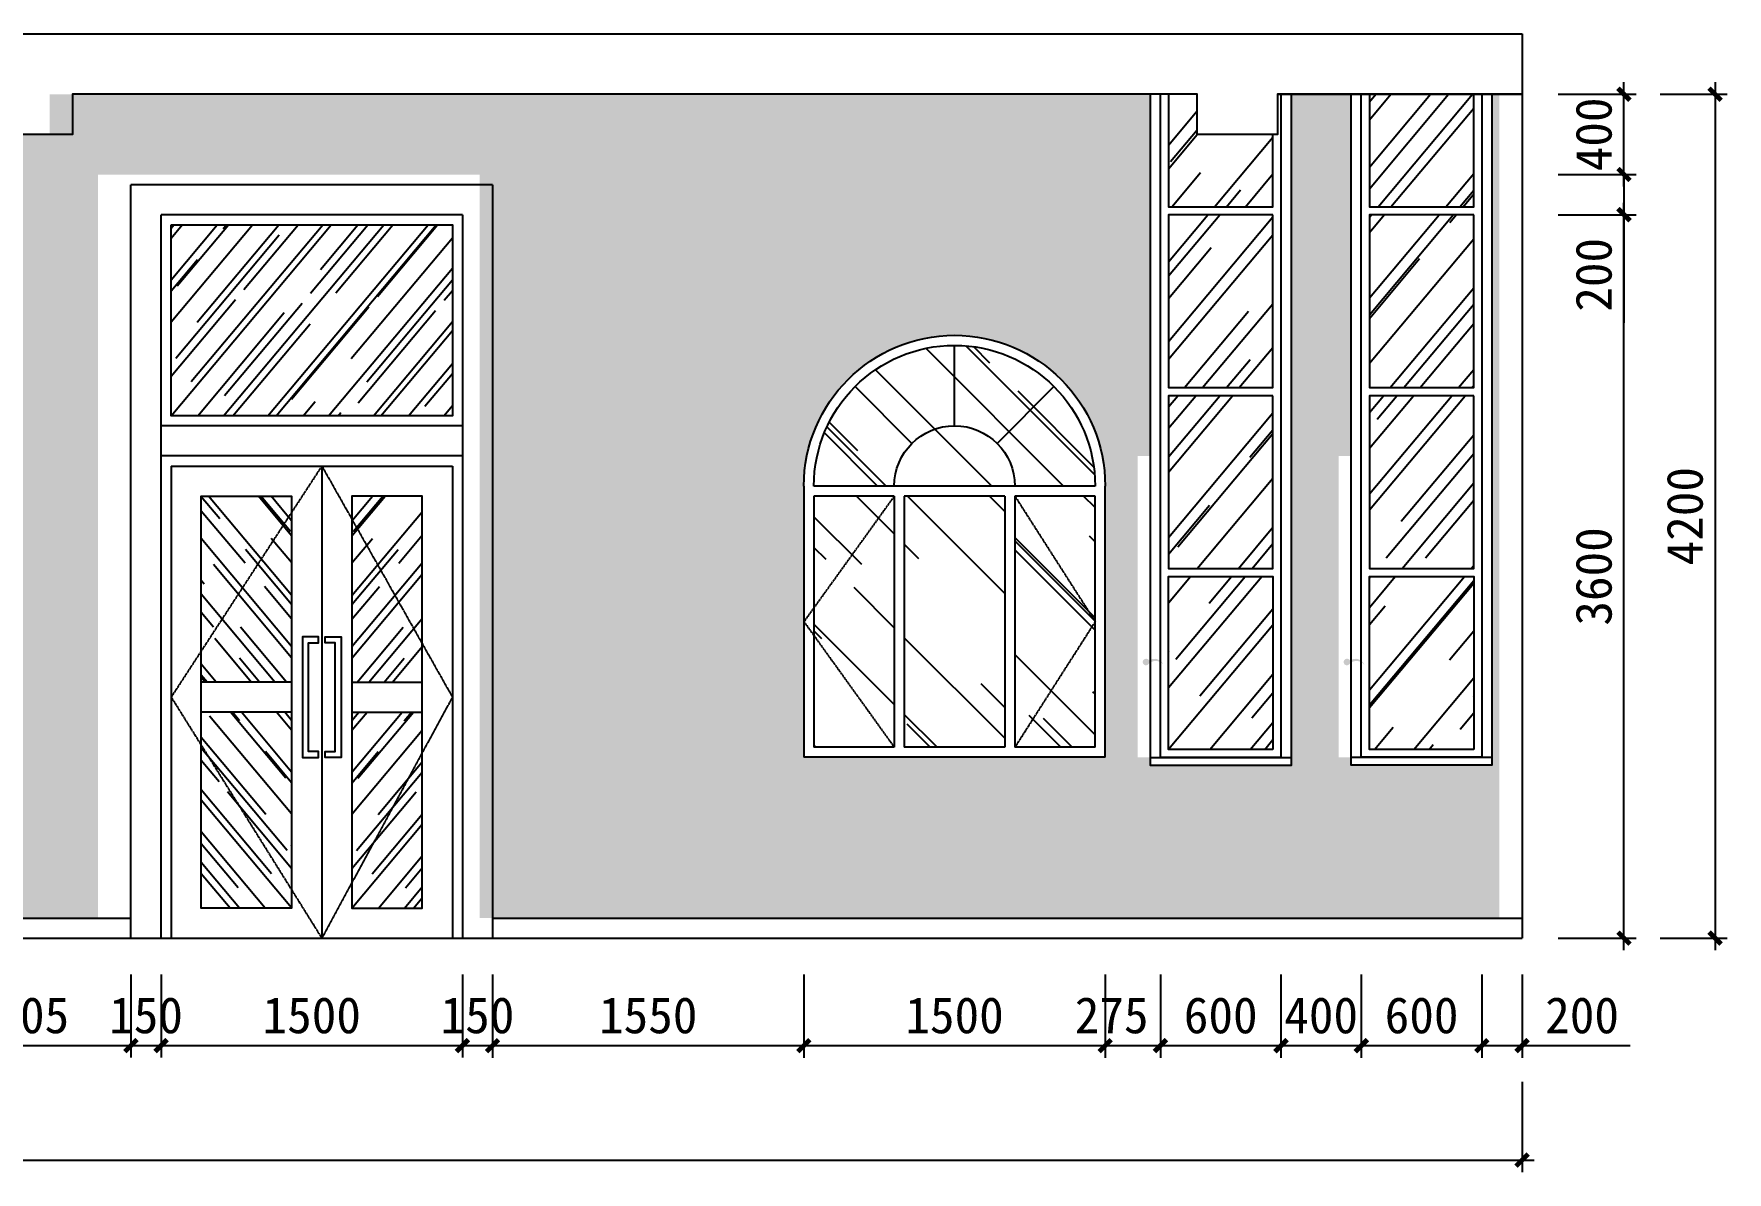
# Model space of a CAD drawing. Header units: millimetres. Extents: x -150677 to 588340, y -254013 to 149700.
# Drawn here: x 433517 to 441947, y -30918 to -25254 of the extents above; entities that cross this region are included whole.
import ezdxf

# ---------------------------------------------------------------- set-up
doc = ezdxf.new("R2010")
doc.units = ezdxf.units.MM
doc.header["$LTSCALE"] = 10
doc.header["$MEASUREMENT"] = 0
doc.linetypes.add('DASH', pattern=[0.35, 0.25, -0.1])
for name, color, linetype in [('1-Ba原始建筑墙体', 2, 'Continuous'), ('1-Bb新建墙体', 7, 'Continuous'), ('2-Ba顶面轮廓', 4, 'Continuous'), ('9-ELd细', 8, 'Continuous'), ('HAT【填充】', 8, 'Continuous'), ('饰物', 46, 'Continuous')]:
    doc.layers.add(name, color=color, linetype=linetype)
doc.styles.get("Standard").update_dxf_attribs({"font": ''})
doc.styles.get('Standard').set_extended_font_data('SimSun')
doc.dimstyles.new('DIMN60', dxfattribs={"dimscale": 0.6, "dimtxt": 300, "dimasz": 100, "dimexe": 100, "dimexo": 300, "dimgap": 100, "dimtad": 1, "dimdec": 0, "dimtxsty": 'Standard', "dimblk": 'ARCHTICK', "dimcen": 2.5, "dimdle": 100, "dimclrd": 8, "dimclre": 8, "dimclrt": 96, "dimadec": 0, "dimazin": 0, "dimtfac": 1, "dimtdec": 0, "dimtmove": 0, "dimatfit": 3, "dimldrblk": 'DOT', "dimfxl": 100, "dimarcsym": 0})
pattern_1 = [(45, (-789385.3100957407, -58583.06836871938), (509.1168824543143, 1357.645019878171), [9000, -1200, 3000, -600]), (45, (-789033.1709187098, -57806.66512297656), (-988.5352800987934, 140.0071426749365), [1800, -198, 3600, -450]), (45, (-789533.8025197899, -58010.31187595829), (1921.916231265036, 2490.43008333902), [4800, -840, 2400, -600])]

# ---------------------------------------------------------------- blocks, each defined once
blk = doc.blocks.new('_ArchTick')
at = {"color": 0, "linetype": 'ByBlock', "const_width": 0.4}
blk.add_lwpolyline([(-0.5, -0.5), (0.5, 0.5)], dxfattribs=at)
blk = doc.blocks.new('*D1534')
at = {"layer": '2-Ba顶面轮廓', "color": 8, "lineweight": -2, "transparency": 16777216}
for p, q in [((432895.7947400471, -29933.83267231714), (432895.7947400471, -30348.35465581343)), ((434000.8082311609, -29933.85569769273), (434000.8082311609, -30348.35465581343)), ((432835.7947400471, -30288.35465581343), (434060.8082311609, -30288.35465581343))]:
    blk.add_line(p, q, dxfattribs=at)
at = {"layer": 'Defpoints', "color": 0, "transparency": 16777216}
for p in [(432895.7947400471, -29753.83267231714), (434000.8082311609, -29753.85569769273), (434000.8082311609, -30288.35465581343)]:
    blk.add_point(p, dxfattribs=at)
at = {"layer": '2-Ba顶面轮廓', "color": 8, "lineweight": -2, "transparency": 16777216, "xscale": 60, "yscale": 60, "zscale": 60}
for p, rotation in [((432895.7947400471, -30288.35465581343), 179.9999999999999), ((434000.8082311609, -30288.35465581343), 359.9999999999999)]:
    blk.add_blockref('_ArchTick', p, dxfattribs=dict(at, rotation=rotation))
at = {"layer": '2-Ba顶面轮廓', "color": 96, "transparency": 16777216, "insert": (433448.301485604, -30138.35465581343), "char_height": 180, "attachment_point": 5}
blk.add_mtext('1105', dxfattribs=at)
blk = doc.blocks.new('_DOT')
at = {"color": 0, "linetype": 'ByBlock'}
blk.add_line((-0.3499999999999943, 0), (-1, 0), dxfattribs=at)
at = {"color": 0, "linetype": 'ByBlock', "const_width": 0.35}
blk.add_lwpolyline([(-0.1749999999999972, 0, 1), (0.1749999999999972, 0, 1)], format="xyb", close=True, dxfattribs=at)
blk = doc.blocks.new('*D1535')
at = {"layer": '2-Ba顶面轮廓', "color": 8, "lineweight": -2, "transparency": 16777216}
for p, q in [((434000.8082311609, -29933.8556981291), (434000.8082311609, -30348.35882359312)), ((434150.8082311717, -29933.85882359309), (434150.8082311717, -30348.35882359312)), ((433940.8082311609, -30288.35882359312), (434210.8082311717, -30288.35882359312))]:
    blk.add_line(p, q, dxfattribs=at)
at = {"layer": 'Defpoints', "color": 0, "transparency": 16777216}
for p in [(434000.8082311609, -29753.8556981291), (434150.8082311717, -29753.85882359309), (434150.8082311717, -30288.35882359312)]:
    blk.add_point(p, dxfattribs=at)
at = {"layer": '2-Ba顶面轮廓', "color": 8, "lineweight": -2, "transparency": 16777216, "xscale": 60, "yscale": 60, "zscale": 60}
for p, rotation in [((434000.8082311609, -30288.35882359312), 179.9999999999999), ((434150.8082311717, -30288.35882359312), 359.9999999999999)]:
    blk.add_blockref('_ArchTick', p, dxfattribs=dict(at, rotation=rotation))
at = {"layer": '2-Ba顶面轮廓', "color": 96, "transparency": 16777216, "insert": (434075.8082311663, -30138.35882359312), "char_height": 180, "attachment_point": 5}
blk.add_mtext('150', dxfattribs=at)
blk = doc.blocks.new('*D1536')
at = {"layer": '2-Ba顶面轮廓', "color": 8, "lineweight": -2, "transparency": 16777216}
for p, q in [((434150.8082311717, -29933.85882376677), (434150.8082311717, -30348.39008014352)), ((435650.8082311712, -29933.89008014347), (435650.8082311712, -30348.39008014352)), ((434090.8082311717, -30288.39008014352), (435710.8082311712, -30288.39008014352))]:
    blk.add_line(p, q, dxfattribs=at)
at = {"layer": 'Defpoints', "color": 0, "transparency": 16777216}
for p in [(434150.8082311717, -29753.85882376677), (435650.8082311712, -29753.89008014347), (435650.8082311712, -30288.39008014352)]:
    blk.add_point(p, dxfattribs=at)
at = {"layer": '2-Ba顶面轮廓', "color": 8, "lineweight": -2, "transparency": 16777216, "xscale": 60, "yscale": 60, "zscale": 60}
for p, rotation in [((434150.8082311717, -30288.39008014352), 179.9999999999999), ((435650.8082311712, -30288.39008014352), 359.9999999999999)]:
    blk.add_blockref('_ArchTick', p, dxfattribs=dict(at, rotation=rotation))
at = {"layer": '2-Ba顶面轮廓', "color": 96, "transparency": 16777216, "insert": (434900.8082311714, -30138.39008014352), "char_height": 180, "attachment_point": 5}
blk.add_mtext('1500', dxfattribs=at)
blk = doc.blocks.new('*D1537')
at = {"layer": '2-Ba顶面轮廓', "color": 8, "lineweight": -2, "transparency": 16777216}
for p, q in [((435650.8082311712, -29933.89008014347), (435650.8082311712, -30348.39424748675)), ((435800.8082311712, -29933.89424748669), (435800.8082311712, -30348.39424748675)), ((435590.8082311712, -30288.39424748675), (435860.8082311712, -30288.39424748675))]:
    blk.add_line(p, q, dxfattribs=at)
at = {"layer": 'Defpoints', "color": 0, "transparency": 16777216}
for p in [(435650.8082311712, -29753.89008014347), (435800.8082311712, -29753.89424748669), (435800.8082311712, -30288.39424748675)]:
    blk.add_point(p, dxfattribs=at)
at = {"layer": '2-Ba顶面轮廓', "color": 8, "lineweight": -2, "transparency": 16777216, "xscale": 60, "yscale": 60, "zscale": 60}
for p, rotation in [((435650.8082311712, -30288.39424748675), 179.9999999999999), ((435800.8082311712, -30288.39424748675), 359.9999999999999)]:
    blk.add_blockref('_ArchTick', p, dxfattribs=dict(at, rotation=rotation))
at = {"layer": '2-Ba顶面轮廓', "color": 96, "transparency": 16777216, "insert": (435725.8082311712, -30138.39424748675), "char_height": 180, "attachment_point": 5}
blk.add_mtext('150', dxfattribs=at)
blk = doc.blocks.new('*D1538')
at = {"layer": '2-Ba顶面轮廓', "color": 8, "lineweight": -2, "transparency": 16777216}
for p, q in [((435800.8082311712, -29933.89424766036), (435800.8082311712, -30348.50000000005)), ((437350.8082311712, -29934), (437350.8082311712, -30348.50000000005)), ((435740.8082311712, -30288.50000000005), (437410.8082311712, -30288.50000000005))]:
    blk.add_line(p, q, dxfattribs=at)
at = {"layer": 'Defpoints', "color": 0, "transparency": 16777216}
for p in [(435800.8082311712, -29753.89424766036), (437350.8082311712, -29754), (437350.8082311712, -30288.50000000005)]:
    blk.add_point(p, dxfattribs=at)
at = {"layer": '2-Ba顶面轮廓', "color": 8, "lineweight": -2, "transparency": 16777216, "xscale": 60, "yscale": 60, "zscale": 60}
for p, rotation in [((435800.8082311712, -30288.50000000005), 179.9999999999999), ((437350.8082311712, -30288.50000000005), 359.9999999999999)]:
    blk.add_blockref('_ArchTick', p, dxfattribs=dict(at, rotation=rotation))
at = {"layer": '2-Ba顶面轮廓', "color": 96, "transparency": 16777216, "insert": (436575.8082311712, -30138.50000000005), "char_height": 180, "attachment_point": 5}
blk.add_mtext('1550', dxfattribs=at)
blk = doc.blocks.new('*D1539')
at = {"layer": '2-Ba顶面轮廓', "color": 8, "lineweight": -2, "transparency": 16777216}
for p, q in [((439125.8849416778, -29934), (439125.8849416778, -30348.50000000005)), ((439725.8849416778, -29934), (439725.8849416778, -30348.50000000005)), ((439065.8849416778, -30288.50000000005), (439785.8849416778, -30288.50000000005))]:
    blk.add_line(p, q, dxfattribs=at)
at = {"layer": 'Defpoints', "color": 0, "transparency": 16777216}
for p in [(439125.8849416778, -29754), (439725.8849416778, -29754), (439725.8849416778, -30288.50000000005)]:
    blk.add_point(p, dxfattribs=at)
at = {"layer": '2-Ba顶面轮廓', "color": 8, "lineweight": -2, "transparency": 16777216, "xscale": 60, "yscale": 60, "zscale": 60}
for p, rotation in [((439125.8849416778, -30288.50000000005), 179.9999999999999), ((439725.8849416778, -30288.50000000005), 359.9999999999999)]:
    blk.add_blockref('_ArchTick', p, dxfattribs=dict(at, rotation=rotation))
at = {"layer": '2-Ba顶面轮廓', "color": 96, "transparency": 16777216, "insert": (439425.8849416778, -30138.50000000005), "char_height": 180, "attachment_point": 5}
blk.add_mtext('600', dxfattribs=at)
blk = doc.blocks.new('*D1540')
at = {"layer": '2-Ba顶面轮廓', "color": 8, "lineweight": -2, "transparency": 16777216}
for p, q in [((439725.8849416778, -29934), (439725.8849416778, -30348.50000000005)), ((440125.8849416778, -29934), (440125.8849416778, -30348.50000000005)), ((439665.8849416778, -30288.50000000005), (440185.8849416778, -30288.50000000005))]:
    blk.add_line(p, q, dxfattribs=at)
at = {"layer": 'Defpoints', "color": 0, "transparency": 16777216}
for p in [(439725.8849416778, -29754), (440125.8849416778, -29754), (440125.8849416778, -30288.50000000005)]:
    blk.add_point(p, dxfattribs=at)
at = {"layer": '2-Ba顶面轮廓', "color": 8, "lineweight": -2, "transparency": 16777216, "xscale": 60, "yscale": 60, "zscale": 60}
for p, rotation in [((439725.8849416778, -30288.50000000005), 179.9999999999999), ((440125.8849416778, -30288.50000000005), 359.9999999999999)]:
    blk.add_blockref('_ArchTick', p, dxfattribs=dict(at, rotation=rotation))
at = {"layer": '2-Ba顶面轮廓', "color": 96, "transparency": 16777216, "insert": (439925.8849416778, -30138.50000000005), "char_height": 180, "attachment_point": 5}
blk.add_mtext('400', dxfattribs=at)
blk = doc.blocks.new('*D1541')
at = {"layer": '2-Ba顶面轮廓', "color": 8, "lineweight": -2, "transparency": 16777216}
for p, q in [((440125.8849416778, -29934), (440125.8849416778, -30348.50000000005)), ((440725.8853647411, -29934), (440725.8853647411, -30348.50000000006)), ((440065.8849416778, -30288.50000000005), (440785.8853647411, -30288.50000000006))]:
    blk.add_line(p, q, dxfattribs=at)
at = {"layer": 'Defpoints', "color": 0, "transparency": 16777216}
for p in [(440125.8849416778, -29754), (440725.8853647411, -29754), (440725.8853647411, -30288.50000000006)]:
    blk.add_point(p, dxfattribs=at)
at = {"layer": '2-Ba顶面轮廓', "color": 8, "lineweight": -2, "transparency": 16777216, "xscale": 60, "yscale": 60, "zscale": 60}
for p, rotation in [((440125.8849416778, -30288.50000000005), 179.9999999999999), ((440725.8853647411, -30288.50000000006), 359.9999999999999)]:
    blk.add_blockref('_ArchTick', p, dxfattribs=dict(at, rotation=rotation))
at = {"layer": '2-Ba顶面轮廓', "color": 96, "transparency": 16777216, "insert": (440425.8851532094, -30138.50000000006), "char_height": 180, "attachment_point": 5}
blk.add_mtext('600', dxfattribs=at)
blk = doc.blocks.new('*D1542')
at = {"layer": '2-Ba顶面轮廓', "color": 8, "lineweight": -2, "transparency": 16777216}
for p, q in [((440725.8853647411, -29934), (440725.8853647411, -30348.50000000006)), ((440925.8849416779, -29934.5), (440925.8849416779, -30348.50000000006)), ((440665.8853647411, -30288.50000000006), (440925.8849416779, -30288.50000000006)), ((440925.8849416779, -30288.50000000006), (441463.8849416779, -30288.50000000006))]:
    blk.add_line(p, q, dxfattribs=at)
at = {"layer": 'Defpoints', "color": 0, "transparency": 16777216}
for p in [(440725.8853647411, -29754), (440925.8849416779, -29754.5), (440925.8849416779, -30288.50000000006)]:
    blk.add_point(p, dxfattribs=at)
at = {"layer": '2-Ba顶面轮廓', "color": 8, "lineweight": -2, "transparency": 16777216, "xscale": 60, "yscale": 60, "zscale": 60}
for p, rotation in [((440725.8853647411, -30288.50000000006), 179.9999999999999), ((440925.8849416779, -30288.50000000006), 359.9999999999999)]:
    blk.add_blockref('_ArchTick', p, dxfattribs=dict(at, rotation=rotation))
at = {"layer": '2-Ba顶面轮廓', "color": 96, "transparency": 16777216, "insert": (441224.8849416779, -30138.50000000006), "char_height": 180, "attachment_point": 5}
blk.add_mtext('200', dxfattribs=at)
blk = doc.blocks.new('*D1543')
at = {"layer": '2-Ba顶面轮廓', "color": 8, "lineweight": -2, "transparency": 16777216}
for p, q in [((416930.777498136, -30467.99999996092), (416930.7681316421, -30917.49998932086)), ((440925.8811909126, -30468.49999996098), (440925.8718244187, -30917.99998932092)), ((416870.7693819101, -30857.49873907882), (440985.8730746607, -30858.00123958901))]:
    blk.add_line(p, q, dxfattribs=at)
at = {"layer": 'Defpoints', "color": 0, "transparency": 16777216}
for p in [(416930.7812489013, -30288), (440925.8849416779, -30288.50000000006), (440925.8730746737, -30857.99998933394)]:
    blk.add_point(p, dxfattribs=at)
at = {"layer": '2-Ba顶面轮廓', "color": 8, "lineweight": -2, "transparency": 16777216, "xscale": 60, "yscale": 60, "zscale": 60}
for p, rotation in [((416930.7693818971, -30857.49998933388), 179.9988060943548), ((440925.8730746737, -30857.99998933394), 359.9988060943548)]:
    blk.add_blockref('_ArchTick', p, dxfattribs=dict(at, rotation=rotation))
at = {"layer": '2-Ba顶面轮廓', "color": 96, "transparency": 16777216, "insert": (428928.3243539231, -30707.74998936648), "char_height": 180, "attachment_point": 5, "rotation": 359.9988060943548}
blk.add_mtext('23995', dxfattribs=at)
blk = doc.blocks.new('*D1544')
at = {"layer": '2-Ba顶面轮廓', "color": 8, "lineweight": -2, "transparency": 16777216}
for p, q in [((441433.5, -29813.5), (441433.5, -26093.5)), ((441105.8849416779, -26153.5), (441493.5, -26153.5)), ((441105.8849416779, -29753.5), (441493.5, -29753.5))]:
    blk.add_line(p, q, dxfattribs=at)
at = {"layer": 'Defpoints', "color": 0, "transparency": 16777216}
for p in [(440925.8849416779, -26153.5), (441433.5, -26153.5), (440925.8849416779, -29753.5)]:
    blk.add_point(p, dxfattribs=at)
at = {"layer": '2-Ba顶面轮廓', "color": 8, "lineweight": -2, "transparency": 16777216, "xscale": 60, "yscale": 60, "zscale": 60}
for p, rotation in [((441433.5, -26153.5), 90), ((441433.5, -29753.5), 270)]:
    blk.add_blockref('_ArchTick', p, dxfattribs=dict(at, rotation=rotation))
at = {"layer": '2-Ba顶面轮廓', "color": 96, "transparency": 16777216, "insert": (441283.5, -27953.49999999992), "char_height": 180, "attachment_point": 5, "rotation": 90}
blk.add_mtext('3600', dxfattribs=at)
blk = doc.blocks.new('*D1545')
at = {"layer": '2-Ba顶面轮廓', "color": 8, "lineweight": -2, "transparency": 16777216}
for p, q in [((441105.8849416779, -25953.5), (441493.5, -25953.5)), ((441433.5, -25953.5), (441433.5, -26213.5)), ((441105.8849416779, -26153.5), (441493.5, -26153.5)), ((441433.5, -26153.5), (441433.5, -26691.5))]:
    blk.add_line(p, q, dxfattribs=at)
at = {"layer": 'Defpoints', "color": 0, "transparency": 16777216}
for p in [(440925.8849416779, -25953.5), (441433.5, -25953.5), (440925.8849416779, -26153.5)]:
    blk.add_point(p, dxfattribs=at)
at = {"layer": '2-Ba顶面轮廓', "color": 8, "lineweight": -2, "transparency": 16777216, "xscale": 60, "yscale": 60, "zscale": 60}
for p, rotation in [((441433.5, -25953.5), 90), ((441433.5, -26153.5), 270)]:
    blk.add_blockref('_ArchTick', p, dxfattribs=dict(at, rotation=rotation))
at = {"layer": '2-Ba顶面轮廓', "color": 96, "transparency": 16777216, "insert": (441283.5, -26452.49999999993), "char_height": 180, "attachment_point": 5, "rotation": 90}
blk.add_mtext('200', dxfattribs=at)
blk = doc.blocks.new('*D1546')
at = {"layer": '2-Ba顶面轮廓', "color": 8, "lineweight": -2, "transparency": 16777216}
for p, q in [((441433.5, -26013.5), (441433.5, -25494)), ((441105.8849416779, -25554), (441493.5, -25554)), ((441105.8849416779, -25953.5), (441493.5, -25953.5))]:
    blk.add_line(p, q, dxfattribs=at)
at = {"layer": 'Defpoints', "color": 0, "transparency": 16777216}
for p in [(440925.8849416779, -25554), (441433.5, -25554), (440925.8849416779, -25953.5)]:
    blk.add_point(p, dxfattribs=at)
at = {"layer": '2-Ba顶面轮廓', "color": 8, "lineweight": -2, "transparency": 16777216, "xscale": 60, "yscale": 60, "zscale": 60}
for p, rotation in [((441433.5, -25554), 90), ((441433.5, -25953.5), 270)]:
    blk.add_blockref('_ArchTick', p, dxfattribs=dict(at, rotation=rotation))
at = {"layer": '2-Ba顶面轮廓', "color": 96, "transparency": 16777216, "insert": (441283.5, -25753.74999999992), "char_height": 180, "attachment_point": 5, "rotation": 90}
blk.add_mtext('400', dxfattribs=at)
blk = doc.blocks.new('*D1547')
at = {"layer": '2-Ba顶面轮廓', "color": 8, "lineweight": -2, "transparency": 16777216}
for p, q in [((441887, -25494), (441887, -29813.5)), ((441613.5, -25554), (441947, -25554)), ((441613.5, -29753.5), (441947, -29753.5))]:
    blk.add_line(p, q, dxfattribs=at)
at = {"layer": 'Defpoints', "color": 0, "transparency": 16777216}
for p in [(441433.5, -25554), (441433.5, -29753.5), (441887, -29753.5)]:
    blk.add_point(p, dxfattribs=at)
at = {"layer": '2-Ba顶面轮廓', "color": 8, "lineweight": -2, "transparency": 16777216, "xscale": 60, "yscale": 60, "zscale": 60}
for p, rotation in [((441887, -25554), 90), ((441887, -29753.5), 270)]:
    blk.add_blockref('_ArchTick', p, dxfattribs=dict(at, rotation=rotation))
at = {"layer": '2-Ba顶面轮廓', "color": 96, "transparency": 16777216, "insert": (441737, -27653.74999999992), "char_height": 180, "attachment_point": 5, "rotation": 90}
blk.add_mtext('4200', dxfattribs=at)
blk = doc.blocks.new('A$C438F444C')
at = {"layer": 'HAT【填充】'}
h = blk.add_hatch(dxfattribs=at)
h.set_pattern_fill('AR-RROOF', color=250, scale=600, angle=45, style=0)
h.set_pattern_definition([(45, (50.00001366605284, 1350.000052298346), (509.1168824543143, 1357.645019878171), [9000, -1200, 3000, -600]), (45, (402.1391906969366, 2126.403298041172), (-988.5352800987934, 140.0071426749365), [1800, -198, 3600, -450]), (45, (-98.49241038312903, 1922.756545059441), (1921.916231265036, 2490.43008333902), [4800, -840, 2400, -600])])
edge = h.paths.add_edge_path()
edge.add_arc((750.0000136660528, 1350.000052298346), 700, 0, 180)
edge.add_line((50.00001366605284, 1350.000052298346), (1450.000013666053, 1350.000052298346))
h = blk.add_hatch(dxfattribs=at)
h.set_pattern_fill('AR-RROOF', color=250, scale=400, angle=45, style=0)
h.set_pattern_definition([(45, (-789385.3100957407, -58583.06836871938), (339.411254969543, 905.0966799187809), [6000, -800, 2000, -400]), (45, (-789150.5506443868, -58065.46620489084), (-659.0235200658623, 93.33809511662434), [1200, -132, 2400, -300]), (45, (-789484.3050451067, -58201.23070687865), (1281.277487510024, 1660.286722226013), [3200, -560, 1600, -400])])
h.paths.add_polyline_path([(50.00001366605284, 1300.000052298332), (50.00001366605284, 50.00005229834642), (450.0000136659364, 50.00005229834642), (450.0000136659364, 1300.000052298332)])
h = blk.add_hatch(dxfattribs=at)
h.set_pattern_fill('AR-RROOF', color=250, scale=600, angle=45, style=0)
h.set_pattern_definition(pattern_1)
h.paths.add_polyline_path([(500.0000136660528, 50.00005229834642), (500.0000136660528, 1300.000052298346), (1000.000013666053, 1300.000052298346), (1000.000013666053, 50.00005229834642)])
h = blk.add_hatch(dxfattribs=at)
h.set_pattern_fill('AR-RROOF', color=250, scale=600, angle=45, style=0)
h.set_pattern_definition(pattern_1)
h.paths.add_polyline_path([(1050.000013666053, 1300.000052298332), (1050.000013666053, 50.00005229834642), (1450.000013666053, 50.00005229834642), (1450.000013666053, 1300.000052298332)])
at = {"layer": '2-Ba顶面轮廓', "color": 8}
for p, q in [((750.0000136660528, 1650.000052298346), (750.0000136660528, 2050.000052298346)), ((537.8679793100455, 1562.132086654354), (255.0252668355242, 1844.974799128933)), ((962.1320480219438, 1562.132086654296), (1244.974760496581, 1844.974799128977))]:
    blk.add_line(p, q, dxfattribs=at)
at = {"layer": '2-Ba顶面轮廓'}
for p, q in [((1.366605283692479e-05, 5.229834641795605e-05), (1.366605283692479e-05, 1350.000052298346)), ((50.00001366605284, 1350.000052298346), (1450.000013666053, 1350.000052298346)), ((1500.000013666053, 1350.000052298346), (1500.000013666053, 5.229834641795605e-05)), ((50.00001366605284, 1300.000052298332), (450.0000136660528, 1300.000052298346)), ((50.00001366605284, 50.00005229833187), (50.00001366605284, 1300.000052298361)), ((450.0000136660528, 1300.000052298346), (450.0000136660528, 50.00005229834642)), ((500.0000136660528, 1300.000052298346), (1000.000013666053, 1300.000052298346)), ((500.0000136660528, 1300.000052298346), (500.0000136660528, 50.00005229834642)), ((1000.000013666053, 1300.000052298346), (1000.000013666053, 50.00005229834642)), ((1050.000013666053, 1300.000052298346), (1450.000013665936, 1300.000052298346)), ((1050.000013666053, 1300.000052298346), (1050.000013666053, 50.00005229834642)), ((1450.000013666053, 1300.000052298346), (1450.000013666053, 50.00005229834642)), ((1.366605283692479e-05, 5.229834641795605e-05), (1500.000013666053, 5.229834641795605e-05)), ((50.00001366605284, 50.00005229834642), (450.0000136659364, 50.00005229834642)), ((500.0000136659364, 50.00005229834642), (1000.000013666053, 50.00005229833187)), ((1050.000013666053, 50.00005229833187), (1450.000013666053, 50.00005229834642))]:
    blk.add_line(p, q, dxfattribs=at)
at = {"layer": '2-Ba顶面轮廓', "color": 8, "linetype": 'DASH'}
for points in [[(450.0000136660528, 1300.000052298332), (50.00001366605284, 675.0000522983464), (450.0000136660528, 50.00005229834642)], [(1050.000013666053, 1300.000052298332), (1500.000013666053, 675.0000522983464), (1050.000013666053, 50.00005229833187)]]:
    blk.add_lwpolyline(points, dxfattribs=at)
at = {"layer": '2-Ba顶面轮廓'}
for radius in [750, 700]:
    blk.add_arc((750.0000136660528, 1350.000052298346), radius, 0, 180, dxfattribs=at)
at = {"layer": '2-Ba顶面轮廓', "color": 8}
blk.add_arc((750.0000136660528, 1350.000052298346), 300, 0, 180, dxfattribs=at)
blk = doc.blocks.new('*D1705')
at = {"layer": '2-Ba顶面轮廓', "color": 8, "lineweight": -2, "transparency": 16777216}
for p, q in [((437350.8082311712, -29934), (437350.8082311712, -30348.50000000005)), ((438850.8082448373, -29934), (438850.8082448373, -30348.50000000005)), ((437290.8082311712, -30288.50000000005), (438910.8082448373, -30288.50000000005))]:
    blk.add_line(p, q, dxfattribs=at)
at = {"layer": 'Defpoints', "color": 0, "transparency": 16777216}
for p in [(437350.8082311712, -29754), (438850.8082448373, -29754), (438850.8082448373, -30288.50000000005)]:
    blk.add_point(p, dxfattribs=at)
at = {"layer": '2-Ba顶面轮廓', "color": 8, "lineweight": -2, "transparency": 16777216, "xscale": 60, "yscale": 60, "zscale": 60, "rotation": 180}
blk.add_blockref('_ArchTick', (437350.8082311712, -30288.50000000005), dxfattribs=at)
at = {"layer": '2-Ba顶面轮廓', "color": 8, "lineweight": -2, "transparency": 16777216, "xscale": 60, "yscale": 60, "zscale": 60}
blk.add_blockref('_ArchTick', (438850.8082448373, -30288.50000000005), dxfattribs=at)
at = {"layer": '2-Ba顶面轮廓', "color": 96, "transparency": 16777216, "insert": (438100.8082380042, -30138.50000000005), "char_height": 180, "attachment_point": 5}
blk.add_mtext('1500', dxfattribs=at)
blk = doc.blocks.new('*D1706')
at = {"layer": '2-Ba顶面轮廓', "color": 8, "lineweight": -2, "transparency": 16777216}
for p, q in [((438850.7799504544, -29933.95675819023), (438850.7147887797, -30348.49491475015)), ((439125.8566472949, -29933.99999777618), (439125.7914856202, -30348.53815433609)), ((438790.7242209819, -30288.48548403046), (439185.8009163399, -30288.54758653831))]:
    blk.add_line(p, q, dxfattribs=at)
at = {"layer": 'Defpoints', "color": 0, "transparency": 16777216}
for p in [(438850.8082448372, -29753.95676041405), (439125.8849416777, -29754), (439125.8009170811, -30288.53815507736)]:
    blk.add_point(p, dxfattribs=at)
at = {"layer": '2-Ba顶面轮廓', "color": 8, "lineweight": -2, "transparency": 16777216, "xscale": 60, "yscale": 60, "zscale": 60}
for p, rotation in [((438850.7242202406, -30288.49491549141), 179.9909936181776), ((439125.8009170811, -30288.53815507736), 359.9909936181775)]:
    blk.add_blockref('_ArchTick', p, dxfattribs=dict(at, rotation=rotation))
at = {"layer": '2-Ba顶面轮廓', "color": 96, "transparency": 16777216, "insert": (438883.093849593, -30138.50000185322), "char_height": 180, "attachment_point": 5, "rotation": 359.9909936181776}
blk.add_mtext('275', dxfattribs=at)

msp = doc.modelspace()

# ---------------------------------------------------------------- hatches: boundary and pattern name
at = {"layer": '2-Ba顶面轮廓'}
h = msp.add_hatch(dxfattribs=at)
h.set_pattern_fill('AR-SAND', color=251, scale=100, angle=90, style=0)
h.set_pattern_definition([(127.5, (416816.4722961608, -29654), (-244.7066186646712, -8.000156479920236), [0, -193.04, 0, -215.9, 0, -206.375]), (97.50000000000001, (416816.4722961608, -29654), (-358.4125502841771, 224.7616415690013), [0, -104.14, 0, -173.99, 0, -66.675]), (57.49999999999999, (416816.4722961608, -29810.21), (-0.7185923392727813, 395.496185120729), [0, -63.5, 0, -228.6, 0, -298.45]), (47.5, (416816.4722961608, -29810.21), (-111.4646616286081, 381.7782262361486), [0, -31.75, 0, -149.86, 0, -171.45])])
h.paths.add_polyline_path([(419295.098058858, -28393.52612379863, 0.4742550898444293), (419223.498058858, -28371.52612379863, 0.472974575838493), (419196.6979821993, -28367.92619522214, 1.045193143943761), (419219.498058858, -28390.32612379863, -0.4712331384817613)], flags=0)
h.paths.add_polyline_path([(418295.098058858, -28393.52612379863, 0.4742550898444293), (418223.498058858, -28371.52612379863, 0.472974575838493), (418196.6979821994, -28367.92619522214), (418196.6979480291, -28367.9262270591, -2.02199125358093e-06), (418196.6980515288, -28367.92613062725), (418196.698058858, -28367.92612379864, 1.04519639253512), (418219.4980552256, -28390.32612783836, -0.4712331723149098)], flags=0)
h.paths.add_polyline_path([(439141.2017516346, -28393.52612379863, 0.4742550898444293), (439069.6017516346, -28371.52612379863, 0.472974575838493), (439042.801674976, -28367.92619522214, 1.045193143943761), (439065.6017516346, -28390.32612379863, -0.4712331384817613)], flags=0)
h.paths.add_polyline_path([(440042.8016405829, -28367.92622726667), (440042.8016509032, -28367.92621765106, -2.151632116842484e-06), (440042.8017516345, -28367.92612379864, 1.04519639253512), (440065.6017480021, -28390.32612783836, -0.4712331723149098), (440141.2017516345, -28393.52612379863, 0.4742550898444293), (440069.6017516346, -28371.52612379863, 0.472974575838493), (440042.8016749759, -28367.92619522214)], flags=0)
edge = h.paths.add_edge_path()
edge.add_line((421940.7812352353, -28853.63565247949), (421940.7812489013, -27503.63564488708))
edge.add_arc((422690.7812489013, -27503.63565247933), 749.9999999999923, 2.9015493468978093, 179.9999994199947, ccw=False)
edge.add_line((423439.819740445, -27465.6706925048), (423440.7812489012, -28853.63565247949))
edge.add_line((423440.7812489012, -28853.63565247949), (421940.7812352353, -28853.63565247949))
edge = h.paths.add_edge_path()
edge.add_line((437350.8082311712, -28853.63565247949), (437351.7697396275, -27465.6706925048))
edge.add_arc((438100.8082311712, -27503.63565247933), 749.9999999999923, -1.1880274541908875e-11, 177.0984506531022, ccw=False)
edge.add_line((438850.8082311712, -27503.63565247949), (438850.8082448372, -28853.63565247949))
edge.add_line((438850.8082448372, -28853.63565247949), (437350.8082311712, -28853.63565247949))
h.paths.add_polyline_path([(440075.8849821698, -28853.99999999999), (440075.9025854931, -27353.99999999999), (440012.5759889375, -27354), (440012.5759889374, -28854)])
h.paths.add_polyline_path([(439075.8849880376, -28853.99999999999), (439075.9025913608, -27354), (439012.5759889375, -27354), (439012.5759889374, -28854)])
h.paths.add_polyline_path([(418230.7808663298, -28853.99999999999), (418230.7984696531, -27354), (418166.4722961609, -27354), (418166.4722961609, -28854)])
h.paths.add_polyline_path([(419930.8200108365, -25554), (419930.7808258379, -28893.00009859062), (419230.7804027745, -28893.00009859062), (419230.8195877732, -25554), (418930.8200167044, -25554), (418930.7808258378, -28893.50009859062), (418230.7804027745, -28893.50009859062), (418230.8195936412, -25553.99999999999), (416930.7812489013, -25554), (416930.7812489013, -29654), (424826.4722961609, -29654), (424826.472296161, -25954), (426726.4722961604, -25954.00000000001), (426726.4722961603, -29653.99999999999), (427845.7947400362, -29653.99999999999), (427845.7947400361, -25954), (432945.7947400363, -25954), (432945.7947400363, -29653.99999999999), (433837.4992784313, -29654), (433837.4992784314, -25954), (435737.4992784307, -25954), (435737.4992784308, -29654), (440812.5759889375, -29654), (440812.5759889375, -25554), (440775.9241325444, -25554), (440775.8849416777, -28893.50009859062), (440075.8845186144, -28893.50009859062), (440075.923709481, -25554), (439775.9241384122, -25554), (439775.8849416777, -28894.00009859062), (439075.8845186144, -28894.00009859062), (439075.9237153488, -25554), (433595.7947400362, -25554.00000000008), (433595.7947400361, -25754), (433195.7947400362, -25754), (433195.7947400363, -25554), (427595.7947400363, -25554), (427595.7947400363, -25754), (427195.7947400362, -25754), (427195.7947400362, -25554), (421595.7947400361, -25554.00000000007), (421595.7947400361, -25754), (421195.7947400362, -25754), (421195.7947400361, -25554)])
h.paths.add_polyline_path([(419230.7808604621, -28854), (419230.7984637853, -27353.99999999999), (419166.4722961608, -27354), (419166.4722961607, -28854)])
h = msp.add_hatch(dxfattribs=at)
h.set_pattern_fill('木材', color=251, scale=50, style=0)
h.set_pattern_definition([(49.99999999999999, (434200.8082311717, -27153.99999999997), (129.6176596382818, 465.6170769096582), [3000, -400, 1000, -200]), (49.99999999999999, (434466.8082311717, -27053.99999999997), (-332.325343806956, 17.77261555282388), [600, -66, 1200, -150]), (49.99999999999999, (434300.8082311717, -26983.99999999997), (565.8491586960579, 882.8197605417333), [1600, -280, 800, -200])])
h.paths.add_polyline_path([(435600.808231171, -27153.99999999996), (435600.8082311709, -26203.99999999997), (434200.8082311716, -26203.99999999998), (434200.8082311717, -27153.99999999997)])
h = msp.add_hatch(dxfattribs=at)
h.set_pattern_fill('木材', color=251, scale=50, style=0)
h.set_pattern_definition([(130, (434800.8082311718, -29603.99999999993), (-129.6176596382818, 465.6170769096582), [3000, -400, 1000, -200]), (130, (434534.8082311718, -29503.99999999993), (332.325343806956, 17.77261555282388), [600, -66, 1200, -150]), (130, (434700.8082311718, -29433.99999999993), (-565.8491586960579, 882.8197605417333), [1600, -280, 800, -200])])
h.paths.add_polyline_path([(434350.8082311716, -27553.99999999987), (434800.8082311717, -27553.99999999987), (434800.8082311718, -27650.42857142845), (434350.8082311716, -28389.7142857145)])
h.paths.add_polyline_path([(434800.8082311717, -27650.42857142854), (434800.8082311718, -28479.00000000011), (434350.8082311716, -28479.00000000028), (434350.8082311715, -28389.71428571456)])
h.paths.add_polyline_path([(434800.8082311717, -28629.00000000011), (434800.8082311717, -28854.00000000003), (434800.8082311718, -29496.85714285741), (434350.8082311716, -28725.42857142882), (434350.8082311716, -28629.00000000028)])
h.paths.add_polyline_path([(434800.8082311717, -29496.85714285737), (434800.8082311717, -29603.99999999992), (434350.8082311716, -29603.99999999992), (434350.8082311716, -28725.42857142893)])
h = msp.add_hatch(dxfattribs=at)
h.set_pattern_fill('木材', color=251, scale=50, style=0)
h.set_pattern_definition([(49.99999999999999, (435100.8082311715, -29603.99999999993), (129.6176596382818, 465.6170769096582), [3000, -400, 1000, -200]), (49.99999999999999, (435366.8082311715, -29503.99999999993), (-332.325343806956, 17.77261555282388), [600, -66, 1200, -150]), (49.99999999999999, (435200.8082311715, -29433.99999999993), (565.8491586960579, 882.8197605417333), [1600, -280, 800, -200])])
h.paths.add_polyline_path([(435450.8082311711, -27553.99999999987), (435100.8082311715, -27553.99999999987), (435100.8082311715, -27669.38461538473), (435450.808231171, -28288.61538461541)])
h.paths.add_polyline_path([(435100.8082311715, -27669.3846153849), (435100.8082311715, -28479.00000000011), (435450.808231171, -28479.00000000028), (435450.808231171, -28288.61538461536)])
h.paths.add_polyline_path([(435100.8082311715, -28629.00000000011), (435100.8082311715, -28854.00000000003), (435100.8082311716, -29477.07692307679), (435450.808231171, -28830.92307692354), (435450.808231171, -28629.00000000028)])
h.paths.add_polyline_path([(435450.808231171, -28830.92307692355), (435100.8082311716, -29477.07692307687), (435100.8082311715, -29603.99999999992), (435450.808231171, -29603.99999999992)])
at = {"layer": 'HAT【填充】'}
h = msp.add_hatch(dxfattribs=at)
h.set_pattern_fill('木材', color=251, scale=100, style=0)
h.set_pattern_definition([(50, (439165.8849416777, -28814), (202.2035490357194, 726.3626399790668), [4680, -624, 1560, -312]), (50, (439580.8449416778, -28658), (-518.4275363388514, 27.72528026240524), [936, -102.96, 1872, -234]), (50, (439321.8849416777, -28548.8), (882.7246875658502, 1377.198826445104), [2496, -436.8, 1248, -312])])
h.paths.add_polyline_path([(440685.8849416777, -25554), (440165.8849416778, -25554), (440165.8849416778, -26114), (440685.8849416779, -26114)])
h.paths.add_polyline_path([(440685.8849416777, -26154), (440165.8849416778, -26154), (440165.8849416778, -27014), (440685.8849416779, -27014)])
h.paths.add_polyline_path([(440685.8849416777, -27054), (440165.8849416778, -27054), (440165.8849416778, -27914), (440685.8849416779, -27914)])
h.paths.add_polyline_path([(440685.8849416778, -27953.99999999999), (440165.8849416778, -27954), (440165.8849416778, -28814), (440685.8849416777, -28814)])
h.paths.add_polyline_path([(439685.8849416778, -27953.99999999999), (439165.8849416778, -27954), (439165.8849416778, -28814), (439685.8849416778, -28814)])
h.paths.add_polyline_path([(439685.8849416779, -27054), (439165.8849416777, -27054), (439165.8849416779, -27914), (439685.8849416778, -27914)])
h.paths.add_polyline_path([(439685.8849416779, -26154), (439165.8849416777, -26153.99999999999), (439165.8849416778, -27014), (439685.8849416778, -27014)])
h.paths.add_polyline_path([(439685.8849416779, -25754), (439309.1036927766, -25754), (439309.1036927767, -25554), (439165.8849416778, -25554), (439165.8849416777, -26113.99999999999), (439685.8849416779, -26114)])

# ---------------------------------------------------------------- linework, layer by layer
at = {"layer": '1-Ba原始建筑墙体'}
for p, q in [((416930.7812489012, -25253.5), (440925.8849416778, -25254)), ((440925.8849416779, -25254), (440925.8849416779, -29754)), ((439709.1036927766, -25554), (440925.8849416778, -25554)), ((416930.7812489012, -29753.5), (440925.8849416779, -29754))]:
    msp.add_line(p, q, dxfattribs=at)
at = {"layer": '2-Ba顶面轮廓'}
for p, q in [((435800.8082311712, -26004), (434000.8082311717, -26004)), ((434000.8082311717, -29753.99999999998), (434000.8082311717, -26004)), ((435800.8082311712, -26004), (435800.8082311712, -29753.99999999995)), ((434150.8082311717, -29753.99999999998), (434150.8082311717, -26153.99999999998)), ((435650.8082311712, -26154), (434150.8082311717, -26154)), ((435650.8082311712, -26154), (435650.8082311712, -29753.99999999995)), ((435650.8082311712, -27204), (434150.8082311717, -27204)), ((435650.8082311712, -27354), (434150.8082311717, -27354)), ((434200.8082311716, -27403.9999999999), (435000.8082311716, -27403.99999999987)), ((434200.8082311716, -27403.9999999999), (434200.8082311716, -29753.99999999995)), ((434950.8082311716, -27403.9999999999), (434950.8082311716, -29753.99999999998)), ((435000.8082311716, -27403.99999999984), (435600.808231171, -27403.9999999999)), ((435600.808231171, -27403.9999999999), (435600.808231171, -29753.99999999998)), ((434800.8082311717, -28479.00000000011), (434350.8082311716, -28479.00000000028)), ((435100.8082311715, -28479.00000000011), (435450.808231171, -28479.00000000028)), ((434800.8082311717, -28629.00000000011), (434350.8082311716, -28629.00000000028)), ((435100.8082311715, -28629.00000000011), (435450.808231171, -28629.00000000028)), ((439075.8845186144, -28854), (439775.8849416778, -28854)), ((440075.8845186144, -28853.5), (440775.8849416778, -28853.5)), ((432895.7947400363, -29653.99999999999), (434000.8082311717, -29654)), ((435800.8082311712, -29654), (440925.8849416779, -29654)), ((434200.8082311716, -29753.99999999995), (435600.808231171, -29753.99999999998))]:
    msp.add_line(p, q, dxfattribs=at)
at = {"layer": '2-Ba顶面轮廓', "color": 8, "linetype": 'DASH'}
for p, q in [((434950.8082311716, -27403.99999999993), (434200.8082311716, -28554.00000000019)), ((434950.8082311716, -27403.99999999993), (435600.808231171, -28554.0000000003)), ((434200.8082311716, -28554.00000000019), (434950.8082311716, -29753.99999999998)), ((435600.808231171, -28554.0000000003), (434950.8082311716, -29753.99999999997))]:
    msp.add_line(p, q, dxfattribs=at)
at = {"layer": '2-Ba顶面轮廓'}
for points in [[(440925.8849416778, -25554), (439709.1036927766, -25554), (439709.1036927766, -25754), (439309.1036927765, -25754), (439309.1036927766, -25554), (433709.6036927765, -25554.00000000007), (433709.6036927765, -25754), (433309.6036927766, -25754), (433309.6036927766, -25554), (427709.6036927766, -25554), (427709.6036927766, -25754), (427309.6036927766, -25754), (427309.6036927766, -25554), (421710.1036927765, -25553.50000000007), (421710.1036927765, -25753.5), (421310.1036927765, -25753.5), (421310.1036927765, -25553.5), (416930.7812489012, -25553.5)], [(439775.9241384122, -25554), (439775.8849416778, -28894.00009859062), (439075.8845186144, -28894.00009859062), (439075.9237153488, -25554)], [(439725.9246507987, -25554), (439725.8849416778, -28854.00009859062), (439125.8845186144, -28854.00009859062), (439125.9242277354, -25554)], [(439725.9246507986, -25554), (439725.8849416778, -28854), (439125.8849416778, -28854), (439125.9246507986, -25554)], [(440775.9241325444, -25554), (440775.8849416778, -28893.50009859062), (440075.8845186144, -28893.50009859062), (440075.923709481, -25554)], [(440725.9246447821, -25554), (440725.8849416778, -28853.50009859062), (440125.8845186144, -28853.50009859062), (440125.9242217188, -25554)], [(440725.9246507986, -25554), (440725.8849416778, -28854), (440125.8849416778, -28854), (440125.9246507986, -25554)], [(434800.8082311717, -28854.00000000003), (434800.8082311717, -29603.99999999992), (434350.8082311716, -29603.99999999992), (434350.8082311716, -27553.99999999987), (434800.8082311717, -27553.99999999987), (434800.8082311717, -28854.00000000003)], [(435100.8082311715, -28854.00000000003), (435100.8082311715, -29603.99999999992), (435450.808231171, -29603.99999999992), (435450.808231171, -27553.99999999987), (435100.8082311715, -27553.99999999987), (435100.8082311715, -28854.00000000003)]]:
    msp.add_lwpolyline(points, dxfattribs=at)
msp.add_lwpolyline([(434200.8082311717, -26203.99999999998), (435600.808231171, -26203.99999999997), (435600.808231171, -27153.99999999996), (434200.8082311717, -27153.99999999997)], close=True, dxfattribs=at)
at = {"layer": '9-ELd细'}
for points in [[(439165.8849416778, -25554), (439165.8849416778, -26114), (439685.8849416778, -26114), (439685.8849416778, -25754)], [(440165.8849416778, -25554), (440165.8849416778, -26114), (440685.8849416778, -26114), (440685.8849416777, -25554)]]:
    msp.add_lwpolyline(points, dxfattribs=at)
for points in [[(439685.8849416778, -26154), (439165.8849416778, -26154), (439165.8849416778, -27014), (439685.8849416778, -27014)], [(440685.8849416777, -26154), (440165.8849416778, -26154), (440165.8849416778, -27014), (440685.8849416778, -27014)], [(439685.8849416778, -27054), (439165.8849416778, -27054), (439165.8849416778, -27914), (439685.8849416778, -27914)], [(440685.8849416777, -27054), (440165.8849416778, -27054), (440165.8849416778, -27914), (440685.8849416778, -27914)], [(439685.8849416778, -28814), (439165.8849416778, -28814), (439165.8849416778, -27954), (439685.8849416778, -27954)], [(440685.8849416777, -28814), (440165.8849416778, -28814), (440165.8849416778, -27954), (440685.8849416778, -27954)]]:
    msp.add_lwpolyline(points, close=True, dxfattribs=at)
at = {"layer": '饰物', "color": 8}
for points in [[(434868.76351243, -28854.00000000003), (434934.76351243, -28854.00000000003), (434934.76351243, -28824.00000000003), (434884.7635124299, -28824.00000000003), (434884.7635124297, -28284.00000000003), (434934.7635124297, -28284.00000000003), (434934.7635124297, -28254.00000000003), (434854.7635124297, -28254.00000000003), (434854.76351243, -28854.00000000003), (434884.76351243, -28854.00000000003)], [(435032.8529499133, -28854.00000000003), (434966.8529499133, -28854.00000000003), (434966.8529499133, -28824.00000000003), (435016.8529499133, -28824.00000000003), (435016.8529499135, -28284.00000000003), (434966.8529499135, -28284.00000000003), (434966.8529499135, -28254.00000000003), (435046.8529499135, -28254.00000000003), (435046.8529499133, -28854.00000000003), (435016.8529499133, -28854.00000000003)]]:
    msp.add_lwpolyline(points, dxfattribs=at)

# ---------------------------------------------------------------- block references
at = {"layer": '1-Bb新建墙体', "xscale": -1}
msp.add_blockref('A$C438F444C', (438850.8082448373, -28853.63570477783), dxfattribs=at)

# ---------------------------------------------------------------- dimensions: what is measured, and where the dimension line sits
at = {"layer": '2-Ba顶面轮廓'}
for base, p1, p2, angle, picture, middle, dimtype in [((441433.5, -25554), (440925.8849416779, -25953.5), (440925.8849416779, -25554), 270, '*D1546', (441433.5, -25753.74999999992), 128), ((441433.5, -25953.5), (440925.8849416779, -26153.5), (440925.8849416779, -25953.5), 270, '*D1545', (441433.5, -26452.49999999993), 128), ((434150.8082311717, -30288.35882359312), (434000.8082311609, -29753.8556981291), (434150.8082311717, -29753.85882359309), 179.9999999999999, '*D1535', (434075.8082311663, -30288.35882359312), 128), ((435800.8082311712, -30288.39424748675), (435650.8082311712, -29753.89008014347), (435800.8082311712, -29753.89424748669), 179.9999999999999, '*D1537', (435725.8082311712, -30288.39424748675), 128), ((439125.8009170811, -30288.53815507736), (438850.8082448373, -29753.95676041405), (439125.8849416778, -29754), 359.9909936181768, '*D1706', (438883.0702709406, -30288.50000000004), 129), ((439725.8849416778, -30288.50000000005), (439125.8849416778, -29754), (439725.8849416778, -29754), 179.9999999999999, '*D1539', (439425.8849416778, -30288.50000000005), 128), ((440125.8849416778, -30288.50000000005), (439725.8849416778, -29754), (440125.8849416778, -29754), 179.9999999999999, '*D1540', (439925.8849416778, -30288.50000000005), 128), ((440725.8853647411, -30288.50000000006), (440125.8849416778, -29754), (440725.8853647411, -29754), 179.9999999999999, '*D1541', (440425.8851532094, -30288.50000000006), 128), ((440925.8849416779, -30288.50000000006), (440725.8853647411, -29754), (440925.8849416779, -29754.5), 179.9999999999999, '*D1542', (441224.8849416779, -30288.50000000006), 128)]:
    dim = msp.add_linear_dim(base=base, p1=p1, p2=p2, angle=angle, dimstyle='DIMN60', dxfattribs=at)
    dim.commit()
    dim.dimension.update_dxf_attribs({"geometry": picture, "text_midpoint": middle, "dimtype": dimtype})
for p1, p2, distance, picture, middle in [((441433.5, -25554), (441433.5, -29753.5), 453.5, '*D1547', (441737, -27653.74999999992)), ((440925.8849416779, -29753.5), (440925.8849416779, -26153.5), -507.61505832208786, '*D1544', (441283.5, -27953.49999999992)), ((437350.8082311712, -29754), (438850.8082448373, -29754), -534.5000000000509, '*D1705', (438100.8082380042, -30138.50000000005)), ((416930.7812489012, -30288), (440925.8849416779, -30288.50000000006), -569.4999894575226, '*D1543', (428928.3243539231, -30707.74998936648))]:
    dim = msp.add_aligned_dim(p1=p1, p2=p2, distance=distance, dimstyle='DIMN60', dxfattribs=at)
    dim.commit()
    dim.dimension.update_dxf_attribs({"geometry": picture, "text_midpoint": middle})
for base, p1, p2, picture, middle in [((434000.8082311609, -30288.35465581343), (432895.7947400471, -29753.83267231714), (434000.8082311609, -29753.85569769273), '*D1534', (433448.301485604, -30138.35465581343)), ((435650.8082311712, -30288.39008014352), (434150.8082311717, -29753.85882376677), (435650.8082311712, -29753.89008014347), '*D1536', (434900.8082311714, -30138.39008014352)), ((437350.8082311712, -30288.50000000005), (435800.8082311712, -29753.89424766036), (437350.8082311712, -29754), '*D1538', (436575.8082311712, -30138.50000000005))]:
    dim = msp.add_linear_dim(base=base, p1=p1, p2=p2, angle=179.9999999999999, dimstyle='DIMN60', dxfattribs=at)
    dim.commit()
    dim.dimension.update_dxf_attribs({"geometry": picture, "text_midpoint": middle})

doc.saveas('drawing.dxf')
